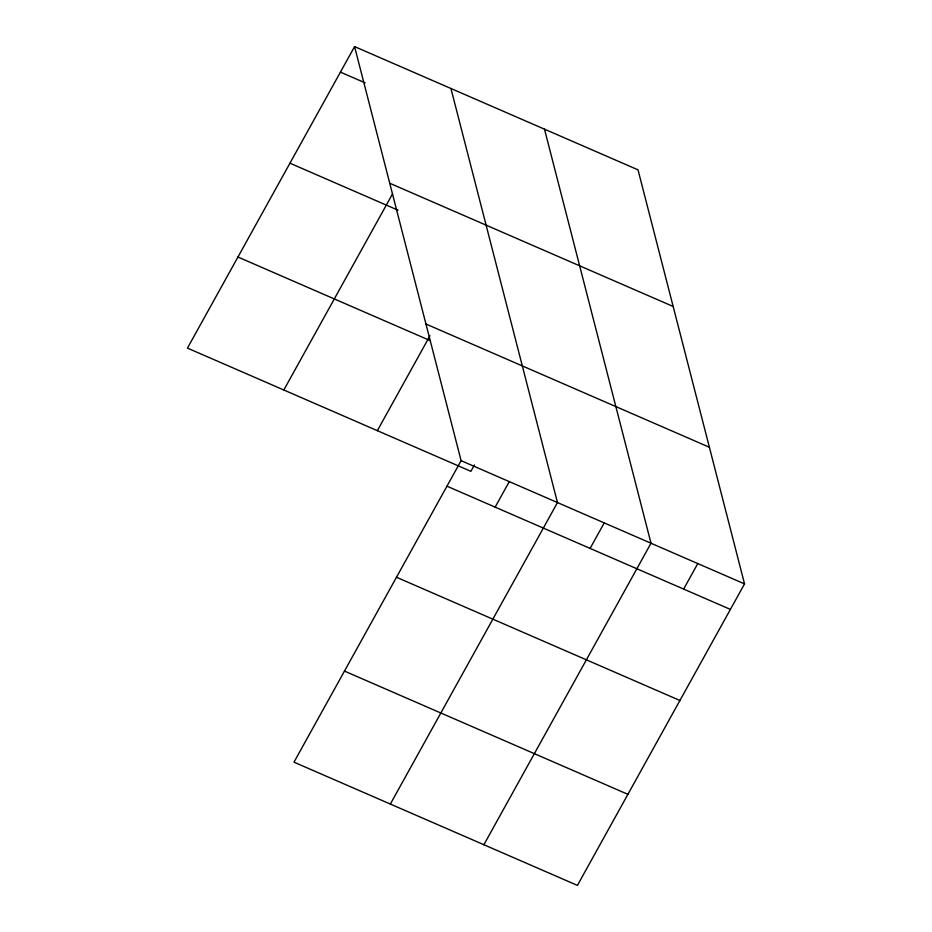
<?xml version="1.0" encoding="UTF-8"?>
<svg xmlns="http://www.w3.org/2000/svg" width="932" height="932" viewBox="0 0 932 932"><rect width="100%" height="100%" fill="white"/><g stroke="black" fill="none" stroke-linecap="round" stroke-linejoin="round"><path stroke-width="1.4" d="M354.579 46.6L461.107 460.664L293.988 762.166L577.421 885.4L744.54 583.898L638.012 169.834L354.579 46.6L187.46 348.102L470.893 471.336L474.4 465.01M283.829 389.995L392.628 193.705M377.355 430.666L429.955 335.788M495.148 507.125L509.291 481.611M390.357 804.06L557.476 502.569L450.948 88.505M590.096 548.412L604.239 522.899M483.883 844.73L651.014 543.228L544.486 129.164M683.634 589.082L697.777 563.569M340.436 72.114L365.181 82.866M389.739 183.243L673.172 306.477M289.957 163.193L398.011 210.178M425.959 324.021L709.392 447.255M237.94 257.022L430.444 340.728M461.107 460.664L744.54 583.898M446.964 486.178L730.397 609.412M396.484 577.258L679.917 700.491M344.467 671.087L627.9 794.32"/></g></svg>
